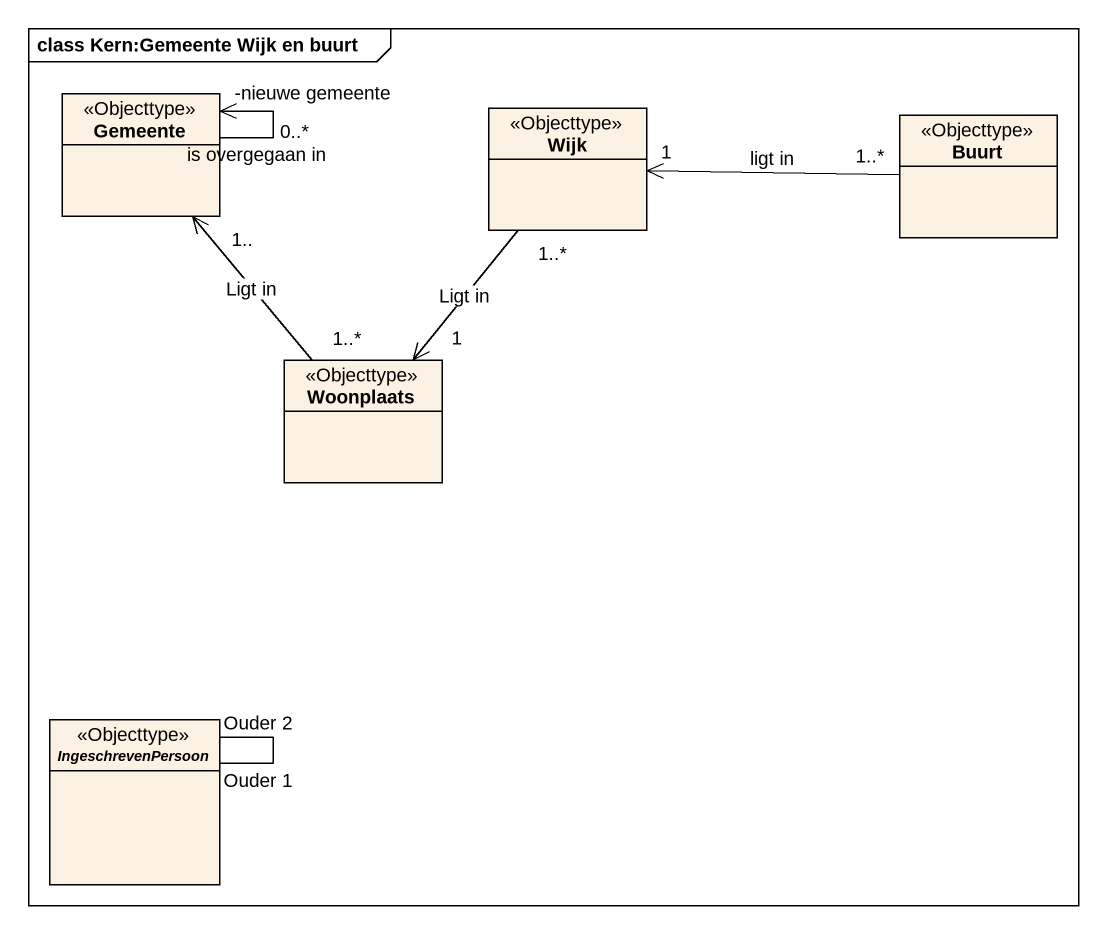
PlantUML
@startuml
mainframe class Kern:Gemeente Wijk en buurt
hide circle
hide empty members
class Gemeente <<Objecttype>>
class Wijk <<Objecttype>>
class Buurt <<Objecttype>>
class Woonplaats <<Objecttype>>
abstract class IngeschrevenPersoon <<Objecttype>>
Gemeente --> "-nieuwe gemeente\n0..*" Gemeente : is overgegaan in
Wijk "1..*" --> "1" Woonplaats : Ligt in
Buurt "1..*" -left-> "1" Wijk : ligt in
Woonplaats "1..*" -up-> "1.." Gemeente : Ligt in
IngeschrevenPersoon -- IngeschrevenPersoon : Ouder 1
IngeschrevenPersoon -- IngeschrevenPersoon : Ouder 2
@enduml
